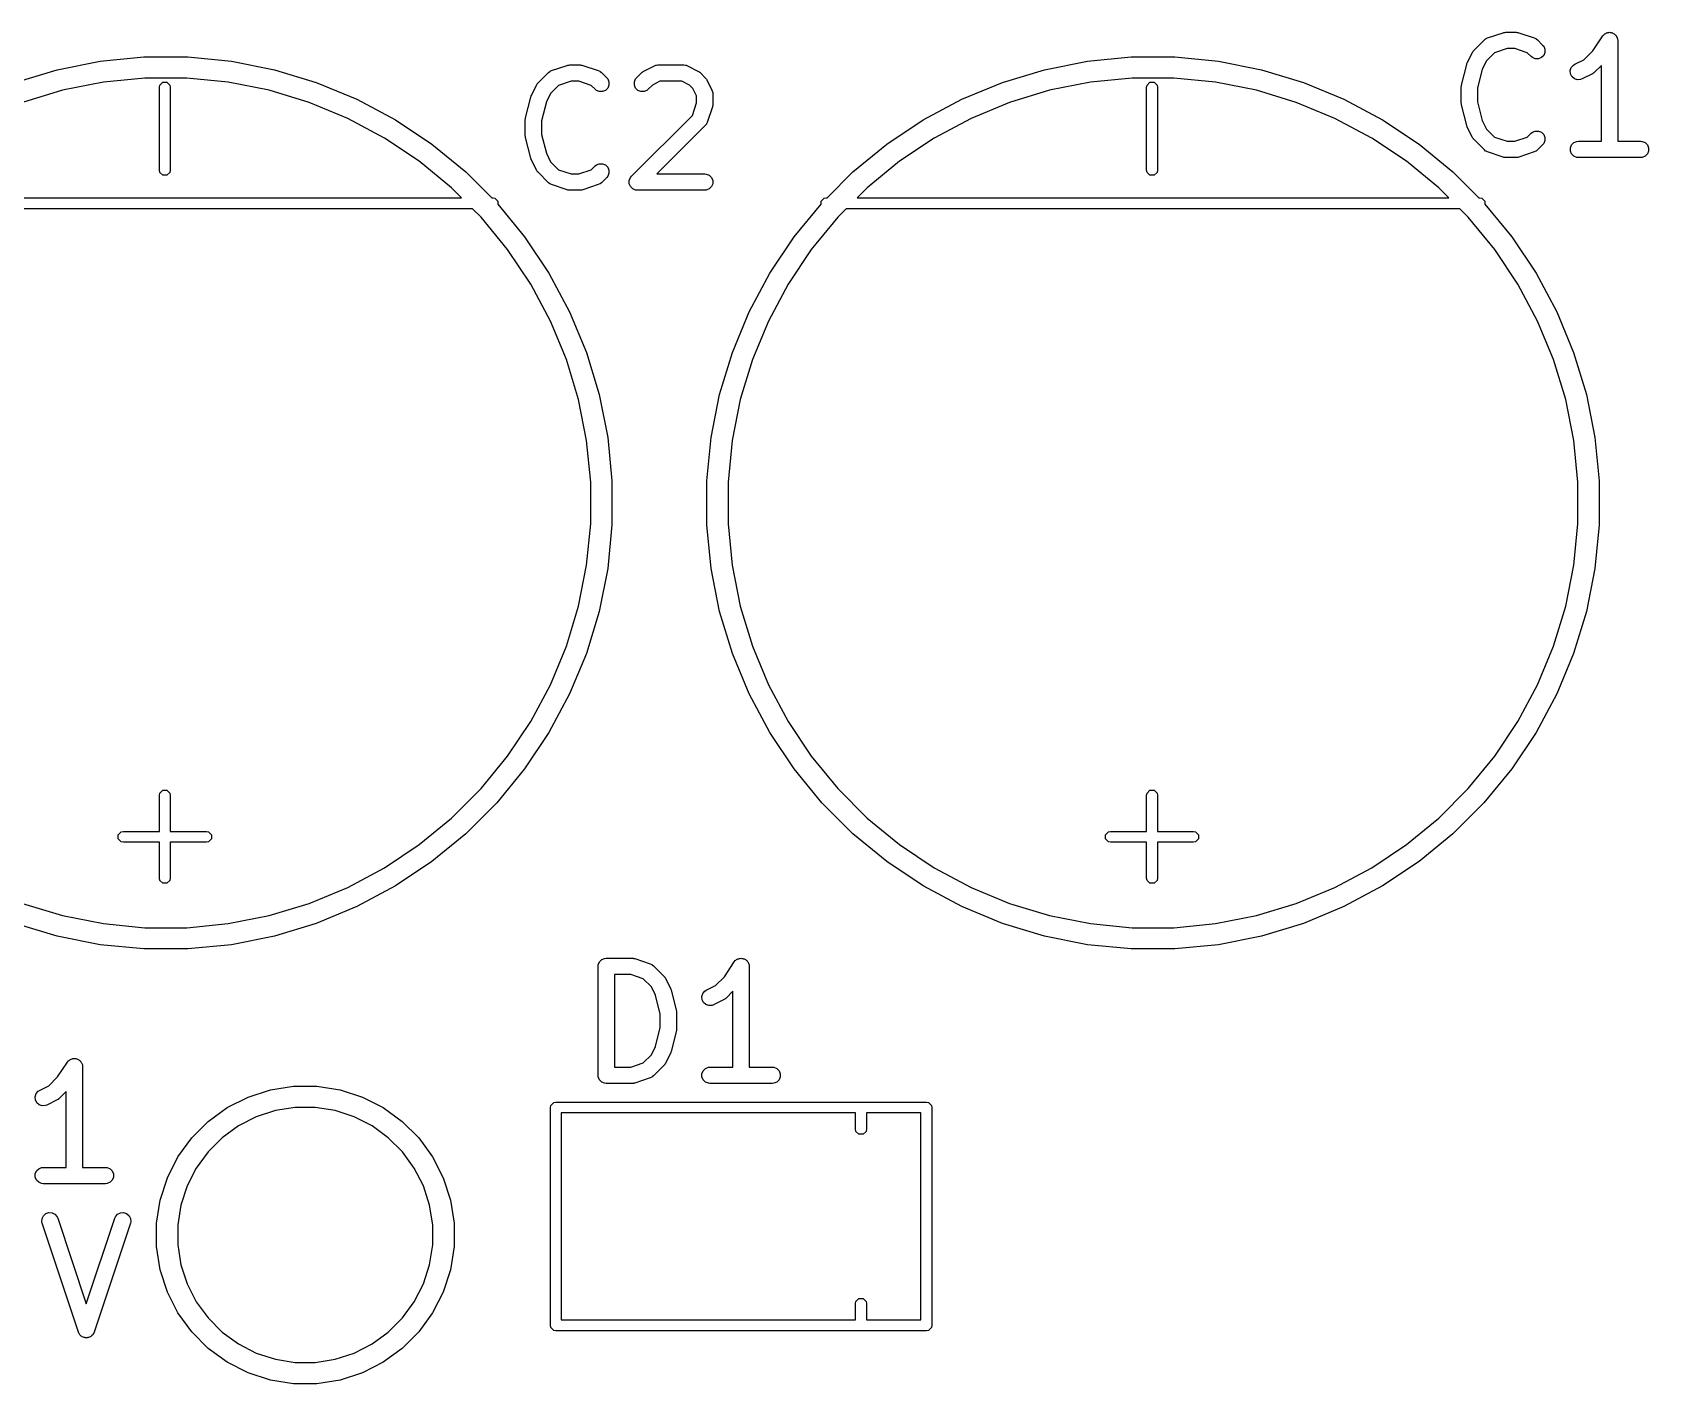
# Model space of a CAD drawing. Header units: inches. Extents: x 1.31 to 5.24, y -7.02 to -1.13.
# Drawn here: x 2.141 to 2.725, y -3.105 to -2.617 of the extents above; entities that cross this region are included whole.
import ezdxf

# ---------------------------------------------------------------- set-up
doc = ezdxf.new("R2010")
doc.units = ezdxf.units.IN
doc.header["$MEASUREMENT"] = 0
doc.layers.add('F.Silkscreen', color=41, linetype='CONTINUOUS', true_color=0xf2eda1)

msp = doc.modelspace()

# ---------------------------------------------------------------- linework, layer by layer
at = {"layer": 'F.Silkscreen', "linetype": 'CONTINUOUS'}
for p, q in [((2.66167, -2.62302), (2.66542, -2.61927)), ((2.66542, -2.61927), (2.66587, -2.6189)), ((2.66587, -2.6189), (2.66597, -2.61886)), ((2.66597, -2.61886), (2.66605, -2.61879)), ((2.66605, -2.61879), (2.66658, -2.61855)), ((2.66658, -2.61855), (2.6722, -2.61668)), ((2.6722, -2.61668), (2.67249, -2.61661)), ((2.67249, -2.61661), (2.67256, -2.61659)), ((2.67256, -2.61659), (2.67266, -2.61657)), ((2.67266, -2.61657), (2.67277, -2.61655)), ((2.67277, -2.61655), (2.67284, -2.61656)), ((2.67284, -2.61656), (2.67313, -2.61653)), ((2.67313, -2.61653), (2.67688, -2.61653)), ((2.67688, -2.61653), (2.67718, -2.61656)), ((2.67718, -2.61656), (2.67725, -2.61655)), ((2.67725, -2.61655), (2.67736, -2.61657)), ((2.67736, -2.61657), (2.67746, -2.61659)), ((2.67746, -2.61659), (2.67753, -2.61661)), ((2.67753, -2.61661), (2.67782, -2.61668)), ((2.67782, -2.61668), (2.68344, -2.61855)), ((2.68344, -2.61855), (2.68397, -2.61879)), ((2.68397, -2.61879), (2.68405, -2.61886)), ((2.68405, -2.61886), (2.68415, -2.6189)), ((2.68415, -2.6189), (2.6846, -2.61927)), ((2.6846, -2.61927), (2.68647, -2.62114)), ((2.68647, -2.62114), (2.68684, -2.62159)), ((2.68684, -2.62159), (2.68728, -2.62265)), ((2.70459, -2.62322), (2.70817, -2.61784)), ((2.70817, -2.61784), (2.70817, -2.61784)), ((2.70817, -2.61784), (2.70817, -2.61784)), ((2.70817, -2.61784), (2.70818, -2.61784)), ((2.70818, -2.61784), (2.70854, -2.6174)), ((2.70854, -2.6174), (2.70878, -2.61723)), ((2.70878, -2.61723), (2.70899, -2.61703)), ((2.70899, -2.61703), (2.70926, -2.61692)), ((2.70926, -2.61692), (2.7095, -2.61675)), ((2.7095, -2.61675), (2.70978, -2.6167)), ((2.70978, -2.6167), (2.71005, -2.61659)), ((2.71005, -2.61659), (2.71034, -2.61659)), ((2.71034, -2.61659), (2.71063, -2.61653)), ((2.71063, -2.61653), (2.71091, -2.61659)), ((2.71091, -2.61659), (2.71121, -2.61659)), ((2.71121, -2.61659), (2.71147, -2.6167)), ((2.71147, -2.6167), (2.71176, -2.61675)), ((2.71176, -2.61675), (2.712, -2.61691)), ((2.712, -2.61691), (2.71227, -2.61703)), ((2.71227, -2.61703), (2.71247, -2.61723)), ((2.71247, -2.61723), (2.71272, -2.61739)), ((2.71272, -2.61739), (2.71288, -2.61763)), ((2.71288, -2.61763), (2.71309, -2.61784)), ((2.71309, -2.61784), (2.7132, -2.61811)), ((2.7132, -2.61811), (2.71336, -2.61835)), ((2.71336, -2.61835), (2.71341, -2.61863)), ((2.71341, -2.61863), (2.71353, -2.6189)), ((2.71353, -2.6189), (2.71358, -2.61947)), ((2.71358, -2.61947), (2.71358, -2.61948)), ((2.71358, -2.61948), (2.71358, -2.61948)), ((2.71358, -2.61948), (2.71358, -2.61948)), ((2.71358, -2.61948), (2.71358, -2.6559)), ((2.14976, -2.63003), (2.16529, -2.62694)), ((2.16529, -2.62694), (2.18106, -2.62539)), ((2.18106, -2.62539), (2.1969, -2.62539)), ((2.1969, -2.62539), (2.21266, -2.62694)), ((2.21266, -2.62694), (2.2282, -2.63003)), ((2.50645, -2.63003), (2.52198, -2.62694)), ((2.52198, -2.62694), (2.53775, -2.62539)), ((2.53775, -2.62539), (2.55359, -2.62539)), ((2.55359, -2.62539), (2.56935, -2.62694)), ((2.56935, -2.62694), (2.58489, -2.63003)), ((2.65902, -2.62814), (2.65904, -2.6281)), ((2.65904, -2.62807), (2.65913, -2.62783)), ((2.65904, -2.6281), (2.65904, -2.62807)), ((2.65913, -2.62783), (2.65922, -2.62759)), ((2.65922, -2.62759), (2.65923, -2.62758)), ((2.65923, -2.62758), (2.65924, -2.62753)), ((2.65924, -2.62753), (2.66112, -2.62378)), ((2.66112, -2.62378), (2.66128, -2.62354)), ((2.66128, -2.62354), (2.66131, -2.62346)), ((2.66131, -2.62346), (2.66137, -2.62338)), ((2.66137, -2.62338), (2.66143, -2.62329)), ((2.66143, -2.62329), (2.66149, -2.62324)), ((2.66149, -2.62324), (2.66167, -2.62302)), ((2.66619, -2.62685), (2.66467, -2.62989)), ((2.66911, -2.62394), (2.66619, -2.62685)), ((2.67361, -2.62243), (2.66911, -2.62394)), ((2.6764, -2.62243), (2.67361, -2.62243)), ((2.68091, -2.62394), (2.6764, -2.62243)), ((2.6823, -2.62532), (2.68091, -2.62394)), ((2.68274, -2.62569), (2.6823, -2.62532)), ((2.68381, -2.62613), (2.68274, -2.62569)), ((2.68496, -2.62613), (2.68381, -2.62613)), ((2.68602, -2.62569), (2.68496, -2.62613)), ((2.68684, -2.62487), (2.68602, -2.62569)), ((2.68728, -2.62381), (2.68684, -2.62487)), ((2.68728, -2.62265), (2.68728, -2.62381)), ((2.69757, -2.6284), (2.69806, -2.62809)), ((2.69806, -2.62809), (2.70138, -2.62643)), ((2.70138, -2.62643), (2.70459, -2.62322)), ((2.1346, -2.63463), (2.14976, -2.63003)), ((2.18143, -2.63307), (2.16642, -2.63455)), ((2.19652, -2.63307), (2.18143, -2.63307)), ((2.21153, -2.63455), (2.19652, -2.63307)), ((2.2282, -2.63003), (2.24336, -2.63463)), ((2.32348, -2.63483), (2.32723, -2.63108)), ((2.32723, -2.63108), (2.32768, -2.63071)), ((2.32768, -2.63071), (2.32778, -2.63067)), ((2.32778, -2.63067), (2.32786, -2.6306)), ((2.32786, -2.6306), (2.32839, -2.63037)), ((2.32839, -2.63037), (2.33401, -2.62849)), ((2.33401, -2.62849), (2.3343, -2.62843)), ((2.3343, -2.62843), (2.33437, -2.6284)), ((2.33437, -2.6284), (2.33447, -2.62839)), ((2.33447, -2.62839), (2.33458, -2.62836)), ((2.33458, -2.62836), (2.33465, -2.62837)), ((2.33465, -2.62837), (2.33495, -2.62834)), ((2.33495, -2.62834), (2.3387, -2.62834)), ((2.3387, -2.62834), (2.33899, -2.62837)), ((2.33899, -2.62837), (2.33906, -2.62836)), ((2.33906, -2.62836), (2.33917, -2.62839)), ((2.33917, -2.62839), (2.33927, -2.6284)), ((2.33927, -2.6284), (2.33934, -2.62843)), ((2.33934, -2.62843), (2.33963, -2.62849)), ((2.33963, -2.62849), (2.34525, -2.63037)), ((2.34525, -2.63037), (2.34578, -2.6306)), ((2.34578, -2.6306), (2.34586, -2.63067)), ((2.34586, -2.63067), (2.34596, -2.63071)), ((2.34596, -2.63071), (2.34641, -2.63108)), ((2.34641, -2.63108), (2.34828, -2.63295)), ((2.34828, -2.63295), (2.34865, -2.6334)), ((2.34865, -2.6334), (2.34909, -2.63447)), ((2.3583, -2.63447), (2.35874, -2.6334)), ((2.35874, -2.6334), (2.3591, -2.63295)), ((2.3591, -2.63295), (2.36098, -2.63108)), ((2.36098, -2.63108), (2.36121, -2.63089)), ((2.36121, -2.63089), (2.36126, -2.63083)), ((2.36126, -2.63083), (2.36135, -2.63078)), ((2.36135, -2.63078), (2.36143, -2.63071)), ((2.36143, -2.63071), (2.3615, -2.63068)), ((2.3615, -2.63068), (2.36175, -2.63053)), ((2.36175, -2.63053), (2.3655, -2.62865)), ((2.3655, -2.62865), (2.36604, -2.62844)), ((2.36604, -2.62844), (2.36614, -2.62844)), ((2.36614, -2.62844), (2.36624, -2.6284)), ((2.36624, -2.6284), (2.36682, -2.62834)), ((2.36682, -2.62834), (2.37619, -2.62834)), ((2.37619, -2.62834), (2.37677, -2.6284)), ((2.37677, -2.6284), (2.37686, -2.62844)), ((2.37686, -2.62844), (2.37697, -2.62844)), ((2.37697, -2.62844), (2.37751, -2.62865)), ((2.37751, -2.62865), (2.38126, -2.63053)), ((2.38126, -2.63053), (2.38151, -2.63068)), ((2.38151, -2.63068), (2.38158, -2.63071)), ((2.38158, -2.63071), (2.38166, -2.63078)), ((2.38166, -2.63078), (2.38175, -2.63083)), ((2.38175, -2.63083), (2.3818, -2.63089)), ((2.3818, -2.63089), (2.38203, -2.63108)), ((2.38203, -2.63108), (2.3839, -2.63295)), ((2.3839, -2.63295), (2.38409, -2.63318)), ((2.38409, -2.63318), (2.38415, -2.63323)), ((2.38415, -2.63323), (2.3842, -2.63332)), ((2.3842, -2.63332), (2.38427, -2.6334)), ((2.38427, -2.6334), (2.3843, -2.63347)), ((2.3843, -2.63347), (2.38446, -2.63372)), ((2.38446, -2.63372), (2.38633, -2.63747)), ((2.49129, -2.63463), (2.50645, -2.63003)), ((2.53813, -2.63307), (2.52311, -2.63455)), ((2.55321, -2.63307), (2.53813, -2.63307)), ((2.56823, -2.63455), (2.55321, -2.63307)), ((2.58489, -2.63003), (2.60005, -2.63463)), ((2.65715, -2.63564), (2.65902, -2.62814)), ((2.66467, -2.62989), (2.66296, -2.63672)), ((2.69645, -2.63036), (2.69682, -2.62927)), ((2.69653, -2.63151), (2.69645, -2.63036)), ((2.69705, -2.63254), (2.69653, -2.63151)), ((2.69682, -2.62927), (2.69757, -2.6284)), ((2.69792, -2.63329), (2.69705, -2.63254)), ((2.69901, -2.63366), (2.69792, -2.63329)), ((2.70016, -2.63358), (2.69901, -2.63366)), ((2.7007, -2.63337), (2.70016, -2.63358)), ((2.70445, -2.6315), (2.7007, -2.63337)), ((2.7047, -2.63134), (2.70445, -2.6315)), ((2.70477, -2.63131), (2.7047, -2.63134)), ((2.70485, -2.63124), (2.70477, -2.63131)), ((2.70494, -2.63119), (2.70485, -2.63124)), ((2.70499, -2.63113), (2.70494, -2.63119)), ((2.70522, -2.63094), (2.70499, -2.63113)), ((2.70768, -2.62848), (2.70522, -2.63094)), ((2.70768, -2.6559), (2.70768, -2.62848)), ((2.15162, -2.63749), (2.13719, -2.64187)), ((2.16642, -2.63455), (2.15162, -2.63749)), ((2.18667, -2.63639), (2.18682, -2.63563)), ((2.18667, -2.66638), (2.18667, -2.63639)), ((2.18682, -2.63563), (2.18789, -2.63457)), ((2.18789, -2.63457), (2.18939, -2.63457)), ((2.18939, -2.63457), (2.19046, -2.63563)), ((2.19046, -2.63563), (2.19061, -2.63639)), ((2.19061, -2.63639), (2.19061, -2.66638)), ((2.22633, -2.63749), (2.21153, -2.63455)), ((2.24077, -2.64187), (2.22633, -2.63749)), ((2.24336, -2.63463), (2.25799, -2.64069)), ((2.32085, -2.63989), (2.32094, -2.63965)), ((2.32094, -2.63965), (2.32103, -2.6394)), ((2.32103, -2.6394), (2.32104, -2.63939)), ((2.32104, -2.63939), (2.32106, -2.63935)), ((2.32106, -2.63935), (2.32293, -2.6356)), ((2.32293, -2.6356), (2.32309, -2.63535)), ((2.32309, -2.63535), (2.32312, -2.63528)), ((2.32312, -2.63528), (2.32318, -2.63519)), ((2.32318, -2.63519), (2.32324, -2.63511)), ((2.32324, -2.63511), (2.3233, -2.63505)), ((2.3233, -2.63505), (2.32348, -2.63483)), ((2.328, -2.63867), (2.32648, -2.6417)), ((2.33092, -2.63575), (2.328, -2.63867)), ((2.33542, -2.63424), (2.33092, -2.63575)), ((2.33822, -2.63424), (2.33542, -2.63424)), ((2.34272, -2.63575), (2.33822, -2.63424)), ((2.34411, -2.63713), (2.34272, -2.63575)), ((2.34455, -2.6375), (2.34411, -2.63713)), ((2.34562, -2.63794), (2.34455, -2.6375)), ((2.34677, -2.63794), (2.34562, -2.63794)), ((2.34783, -2.6375), (2.34677, -2.63794)), ((2.34865, -2.63668), (2.34783, -2.6375)), ((2.34909, -2.63562), (2.34865, -2.63668)), ((2.34909, -2.63447), (2.34909, -2.63562)), ((2.3583, -2.63562), (2.3583, -2.63447)), ((2.35874, -2.63668), (2.3583, -2.63562)), ((2.35955, -2.6375), (2.35874, -2.63668)), ((2.36062, -2.63794), (2.35955, -2.6375)), ((2.36177, -2.63794), (2.36062, -2.63794)), ((2.36283, -2.6375), (2.36177, -2.63794)), ((2.36328, -2.63713), (2.36283, -2.6375)), ((2.36482, -2.63559), (2.36328, -2.63713)), ((2.36751, -2.63424), (2.36482, -2.63559)), ((2.37549, -2.63424), (2.36751, -2.63424)), ((2.37819, -2.63559), (2.37549, -2.63424)), ((2.37939, -2.63679), (2.37819, -2.63559)), ((2.38074, -2.63949), (2.37939, -2.63679)), ((2.38074, -2.64206), (2.38074, -2.63949)), ((2.38633, -2.63747), (2.38654, -2.63801)), ((2.38654, -2.63801), (2.38654, -2.63812)), ((2.38654, -2.63812), (2.38659, -2.63822)), ((2.38659, -2.63822), (2.38664, -2.63879)), ((2.38664, -2.63879), (2.38664, -2.64254)), ((2.47665, -2.64069), (2.49129, -2.63463)), ((2.50832, -2.63749), (2.49388, -2.64187)), ((2.52311, -2.63455), (2.50832, -2.63749)), ((2.54336, -2.63639), (2.54351, -2.63563)), ((2.54336, -2.66638), (2.54336, -2.63639)), ((2.54351, -2.63563), (2.54458, -2.63457)), ((2.54458, -2.63457), (2.54609, -2.63457)), ((2.54609, -2.63457), (2.54715, -2.63563)), ((2.54715, -2.63563), (2.5473, -2.63639)), ((2.5473, -2.63639), (2.5473, -2.66638)), ((2.58302, -2.63749), (2.56823, -2.63455)), ((2.59746, -2.64187), (2.58302, -2.63749)), ((2.60005, -2.63463), (2.61468, -2.64069)), ((2.65706, -2.63621), (2.65709, -2.63599)), ((2.65707, -2.63625), (2.65706, -2.63621)), ((2.65706, -2.63635), (2.65707, -2.63625)), ((2.65706, -2.64198), (2.65706, -2.63635)), ((2.65709, -2.63599), (2.65712, -2.63578)), ((2.65712, -2.63578), (2.65713, -2.63574)), ((2.65713, -2.63574), (2.65715, -2.63564)), ((2.66296, -2.63672), (2.66296, -2.64161)), ((2.2547, -2.64765), (2.24077, -2.64187)), ((2.25799, -2.64069), (2.27196, -2.64816)), ((2.31896, -2.64745), (2.32083, -2.63995)), ((2.32083, -2.63995), (2.32085, -2.63991)), ((2.32085, -2.63991), (2.32085, -2.63989)), ((2.32648, -2.6417), (2.32478, -2.64853)), ((2.37923, -2.64657), (2.38074, -2.64206)), ((2.38649, -2.64347), (2.38462, -2.6491)), ((2.38656, -2.64319), (2.38649, -2.64347)), ((2.38659, -2.64312), (2.38656, -2.64319)), ((2.3866, -2.64301), (2.38659, -2.64312)), ((2.38662, -2.64291), (2.3866, -2.64301)), ((2.38664, -2.64254), (2.38661, -2.64283)), ((2.38661, -2.64283), (2.38662, -2.64291)), ((2.46268, -2.64816), (2.47665, -2.64069)), ((2.49388, -2.64187), (2.47994, -2.64765)), ((2.6114, -2.64765), (2.59746, -2.64187)), ((2.61468, -2.64069), (2.62865, -2.64816)), ((2.65707, -2.64208), (2.65706, -2.64198)), ((2.65706, -2.64212), (2.65707, -2.64208)), ((2.65709, -2.64234), (2.65706, -2.64212)), ((2.65712, -2.64255), (2.65709, -2.64234)), ((2.65713, -2.64259), (2.65712, -2.64255)), ((2.65715, -2.64269), (2.65713, -2.64259)), ((2.65902, -2.65019), (2.65715, -2.64269)), ((2.66296, -2.64161), (2.66467, -2.64845)), ((2.26801, -2.65476), (2.2547, -2.64765)), ((2.27196, -2.64816), (2.28513, -2.65696)), ((2.31887, -2.64802), (2.3189, -2.64781)), ((2.31888, -2.64806), (2.31887, -2.64802)), ((2.31887, -2.64816), (2.31888, -2.64806)), ((2.31887, -2.65379), (2.31887, -2.64816)), ((2.3189, -2.64781), (2.31893, -2.64759)), ((2.31893, -2.64759), (2.31894, -2.64755)), ((2.31894, -2.64755), (2.31896, -2.64745)), ((2.32478, -2.64853), (2.32478, -2.65343)), ((2.35723, -2.66857), (2.37923, -2.64657)), ((2.3839, -2.65025), (2.36645, -2.66771)), ((2.38427, -2.64981), (2.3839, -2.65025)), ((2.38431, -2.64971), (2.38427, -2.64981)), ((2.38438, -2.64963), (2.38431, -2.64971)), ((2.38462, -2.6491), (2.38438, -2.64963)), ((2.44951, -2.65696), (2.46268, -2.64816)), ((2.47994, -2.64765), (2.46664, -2.65476)), ((2.6247, -2.65476), (2.6114, -2.64765)), ((2.62865, -2.64816), (2.64183, -2.65696)), ((2.65904, -2.65024), (2.65902, -2.65019)), ((2.65904, -2.65026), (2.65904, -2.65024)), ((2.65913, -2.6505), (2.65904, -2.65026)), ((2.65922, -2.65074), (2.65913, -2.6505)), ((2.65923, -2.65076), (2.65922, -2.65074)), ((2.65924, -2.6508), (2.65923, -2.65076)), ((2.66112, -2.65455), (2.65924, -2.6508)), ((2.66467, -2.64845), (2.66619, -2.65148)), ((2.28055, -2.66314), (2.26801, -2.65476)), ((2.28513, -2.65696), (2.29738, -2.66701)), ((2.31888, -2.65389), (2.31887, -2.65379)), ((2.31887, -2.65393), (2.31888, -2.65389)), ((2.3189, -2.65415), (2.31887, -2.65393)), ((2.31893, -2.65437), (2.3189, -2.65415)), ((2.31894, -2.65441), (2.31893, -2.65437)), ((2.31896, -2.65451), (2.31894, -2.65441)), ((2.32083, -2.662), (2.31896, -2.65451)), ((2.32478, -2.65343), (2.32648, -2.66026)), ((2.43727, -2.66701), (2.44951, -2.65696)), ((2.46664, -2.65476), (2.45409, -2.66314)), ((2.63725, -2.66314), (2.6247, -2.65476)), ((2.64183, -2.65696), (2.65407, -2.66701)), ((2.66128, -2.6548), (2.66112, -2.65455)), ((2.66131, -2.65487), (2.66128, -2.6548)), ((2.66137, -2.65495), (2.66131, -2.65487)), ((2.66143, -2.65504), (2.66137, -2.65495)), ((2.66149, -2.65509), (2.66143, -2.65504)), ((2.66167, -2.65531), (2.66149, -2.65509)), ((2.66542, -2.65906), (2.66167, -2.65531)), ((2.66619, -2.65148), (2.66911, -2.6544)), ((2.66911, -2.6544), (2.67361, -2.6559)), ((2.67361, -2.6559), (2.6764, -2.6559)), ((2.6764, -2.6559), (2.68091, -2.6544)), ((2.68091, -2.6544), (2.6823, -2.65301)), ((2.6823, -2.65301), (2.68274, -2.65265)), ((2.68274, -2.65265), (2.68381, -2.65221)), ((2.68381, -2.65221), (2.68496, -2.65221)), ((2.68647, -2.65719), (2.6846, -2.65906)), ((2.68496, -2.65221), (2.68602, -2.65265)), ((2.68602, -2.65265), (2.68684, -2.65346)), ((2.68684, -2.65674), (2.68647, -2.65719)), ((2.68684, -2.65346), (2.68728, -2.65453)), ((2.68728, -2.65568), (2.68684, -2.65674)), ((2.68728, -2.65453), (2.68728, -2.65568)), ((2.69649, -2.65828), (2.69693, -2.65721)), ((2.69693, -2.65721), (2.69774, -2.6564)), ((2.69774, -2.6564), (2.69881, -2.65596)), ((2.69881, -2.65596), (2.69938, -2.6559)), ((2.69938, -2.6559), (2.70768, -2.6559)), ((2.71358, -2.6559), (2.72188, -2.6559)), ((2.72188, -2.6559), (2.72245, -2.65596)), ((2.72245, -2.65596), (2.72352, -2.6564)), ((2.72352, -2.6564), (2.72433, -2.65721)), ((2.72433, -2.65721), (2.72477, -2.65828)), ((2.29221, -2.67271), (2.28055, -2.66314)), ((2.32085, -2.66205), (2.32083, -2.662)), ((2.32085, -2.66207), (2.32085, -2.66205)), ((2.32094, -2.66231), (2.32085, -2.66207)), ((2.32103, -2.66255), (2.32094, -2.66231)), ((2.32104, -2.66257), (2.32103, -2.66255)), ((2.32106, -2.66261), (2.32104, -2.66257)), ((2.32293, -2.66636), (2.32106, -2.66261)), ((2.32648, -2.66026), (2.328, -2.66329)), ((2.45409, -2.66314), (2.44243, -2.67271)), ((2.64891, -2.67271), (2.63725, -2.66314)), ((2.66587, -2.65943), (2.66542, -2.65906)), ((2.66597, -2.65947), (2.66587, -2.65943)), ((2.66605, -2.65954), (2.66597, -2.65947)), ((2.66658, -2.65978), (2.66605, -2.65954)), ((2.6722, -2.66165), (2.66658, -2.65978)), ((2.67249, -2.66172), (2.6722, -2.66165)), ((2.67256, -2.66175), (2.67249, -2.66172)), ((2.67266, -2.66176), (2.67256, -2.66175)), ((2.67277, -2.66178), (2.67266, -2.66176)), ((2.67284, -2.66178), (2.67277, -2.66178)), ((2.67313, -2.6618), (2.67284, -2.66178)), ((2.67688, -2.6618), (2.67313, -2.6618)), ((2.67718, -2.66178), (2.67688, -2.6618)), ((2.67725, -2.66178), (2.67718, -2.66178)), ((2.67736, -2.66176), (2.67725, -2.66178)), ((2.67746, -2.66175), (2.67736, -2.66176)), ((2.67753, -2.66172), (2.67746, -2.66175)), ((2.67782, -2.66165), (2.67753, -2.66172)), ((2.68344, -2.65978), (2.67782, -2.66165)), ((2.68397, -2.65954), (2.68344, -2.65978)), ((2.68405, -2.65947), (2.68397, -2.65954)), ((2.68415, -2.65943), (2.68405, -2.65947)), ((2.6846, -2.65906), (2.68415, -2.65943)), ((2.69649, -2.65943), (2.69649, -2.65828)), ((2.69693, -2.66049), (2.69649, -2.65943)), ((2.69774, -2.66131), (2.69693, -2.66049)), ((2.69881, -2.66175), (2.69774, -2.66131)), ((2.69938, -2.6618), (2.69881, -2.66175)), ((2.72188, -2.6618), (2.69938, -2.6618)), ((2.72245, -2.66175), (2.72188, -2.6618)), ((2.72352, -2.66131), (2.72245, -2.66175)), ((2.72433, -2.66049), (2.72352, -2.66131)), ((2.72477, -2.65943), (2.72433, -2.66049)), ((2.72477, -2.65828), (2.72477, -2.65943)), ((2.18682, -2.66714), (2.18667, -2.66638)), ((2.18789, -2.6682), (2.18682, -2.66714)), ((2.18939, -2.6682), (2.18789, -2.6682)), ((2.19046, -2.66714), (2.18939, -2.6682)), ((2.19061, -2.66638), (2.19046, -2.66714)), ((2.29738, -2.66701), (2.30674, -2.67638)), ((2.32309, -2.66661), (2.32293, -2.66636)), ((2.32312, -2.66668), (2.32309, -2.66661)), ((2.32318, -2.66676), (2.32312, -2.66668)), ((2.32324, -2.66685), (2.32318, -2.66676)), ((2.3233, -2.6669), (2.32324, -2.66685)), ((2.32348, -2.66713), (2.3233, -2.6669)), ((2.32723, -2.67088), (2.32348, -2.66713)), ((2.328, -2.66329), (2.33092, -2.66621)), ((2.33092, -2.66621), (2.33542, -2.66771)), ((2.33542, -2.66771), (2.33822, -2.66771)), ((2.33822, -2.66771), (2.34272, -2.66621)), ((2.34272, -2.66621), (2.34411, -2.66482)), ((2.34411, -2.66482), (2.34455, -2.66446)), ((2.34455, -2.66446), (2.34562, -2.66402)), ((2.34562, -2.66402), (2.34677, -2.66402)), ((2.34677, -2.66402), (2.34783, -2.66446)), ((2.34783, -2.66446), (2.34865, -2.66527)), ((2.34865, -2.66855), (2.34828, -2.669)), ((2.34865, -2.66527), (2.34909, -2.66634)), ((2.34909, -2.66749), (2.34865, -2.66855)), ((2.34909, -2.66634), (2.34909, -2.66749)), ((2.35686, -2.66902), (2.35723, -2.66857)), ((2.36645, -2.66771), (2.38369, -2.66771)), ((2.38369, -2.66771), (2.38427, -2.66777)), ((2.38427, -2.66777), (2.38533, -2.66821)), ((2.38533, -2.66821), (2.38614, -2.66902)), ((2.4279, -2.67638), (2.43727, -2.66701)), ((2.54351, -2.66714), (2.54336, -2.66638)), ((2.54458, -2.6682), (2.54351, -2.66714)), ((2.54609, -2.6682), (2.54458, -2.6682)), ((2.54715, -2.66714), (2.54609, -2.6682)), ((2.5473, -2.66638), (2.54715, -2.66714)), ((2.65407, -2.66701), (2.66344, -2.67638)), ((2.29588, -2.67638), (2.29221, -2.67271)), ((2.32768, -2.67124), (2.32723, -2.67088)), ((2.32778, -2.67128), (2.32768, -2.67124)), ((2.32786, -2.67135), (2.32778, -2.67128)), ((2.32839, -2.67159), (2.32786, -2.67135)), ((2.33401, -2.67346), (2.32839, -2.67159)), ((2.3343, -2.67353), (2.33401, -2.67346)), ((2.33437, -2.67356), (2.3343, -2.67353)), ((2.33447, -2.67357), (2.33437, -2.67356)), ((2.33458, -2.67359), (2.33447, -2.67357)), ((2.33465, -2.67359), (2.33458, -2.67359)), ((2.33495, -2.67361), (2.33465, -2.67359)), ((2.3387, -2.67361), (2.33495, -2.67361)), ((2.33899, -2.67359), (2.3387, -2.67361)), ((2.33906, -2.67359), (2.33899, -2.67359)), ((2.33917, -2.67357), (2.33906, -2.67359)), ((2.33927, -2.67356), (2.33917, -2.67357)), ((2.33934, -2.67353), (2.33927, -2.67356)), ((2.33963, -2.67346), (2.33934, -2.67353)), ((2.34525, -2.67159), (2.33963, -2.67346)), ((2.34578, -2.67135), (2.34525, -2.67159)), ((2.34586, -2.67128), (2.34578, -2.67135)), ((2.34596, -2.67124), (2.34586, -2.67128)), ((2.34641, -2.67088), (2.34596, -2.67124)), ((2.34828, -2.669), (2.34641, -2.67088)), ((2.35642, -2.67009), (2.35686, -2.66902)), ((2.35642, -2.67124), (2.35642, -2.67009)), ((2.35686, -2.6723), (2.35642, -2.67124)), ((2.35768, -2.67312), (2.35686, -2.6723)), ((2.35874, -2.67356), (2.35768, -2.67312)), ((2.35932, -2.67361), (2.35874, -2.67356)), ((2.38369, -2.67361), (2.35932, -2.67361)), ((2.38427, -2.67356), (2.38369, -2.67361)), ((2.38533, -2.67312), (2.38427, -2.67356)), ((2.38614, -2.6723), (2.38533, -2.67312)), ((2.38614, -2.66902), (2.38659, -2.67009)), ((2.38659, -2.67124), (2.38614, -2.6723)), ((2.38659, -2.67009), (2.38659, -2.67124)), ((2.44243, -2.67271), (2.43876, -2.67638)), ((2.65258, -2.67638), (2.64891, -2.67271)), ((2.29982, -2.68031), (2.07813, -2.68031)), ((2.08207, -2.67638), (2.29588, -2.67638)), ((2.30288, -2.68338), (2.29982, -2.68031)), ((2.30674, -2.67638), (2.30709, -2.67638)), ((2.30709, -2.67638), (2.30784, -2.67653)), ((2.30784, -2.67653), (2.30891, -2.67759)), ((2.30891, -2.67759), (2.30891, -2.67861)), ((2.30891, -2.67861), (2.31863, -2.69046)), ((2.41602, -2.69046), (2.42574, -2.67861)), ((2.42574, -2.67759), (2.42681, -2.67653)), ((2.42574, -2.67861), (2.42574, -2.67759)), ((2.42681, -2.67653), (2.42756, -2.67638)), ((2.42756, -2.67638), (2.4279, -2.67638)), ((2.43483, -2.68031), (2.43176, -2.68338)), ((2.65651, -2.68031), (2.43483, -2.68031)), ((2.43876, -2.67638), (2.65258, -2.67638)), ((2.65957, -2.68338), (2.65651, -2.68031)), ((2.66344, -2.67638), (2.66378, -2.67638)), ((2.66378, -2.67638), (2.66453, -2.67653)), ((2.66453, -2.67653), (2.6656, -2.67759)), ((2.6656, -2.67759), (2.6656, -2.67861)), ((2.6656, -2.67861), (2.67532, -2.69046)), ((2.31245, -2.69504), (2.30288, -2.68338)), ((2.43176, -2.68338), (2.42219, -2.69504)), ((2.66915, -2.69504), (2.65957, -2.68338)), ((2.31863, -2.69046), (2.32743, -2.70363)), ((2.40722, -2.70363), (2.41602, -2.69046)), ((2.67532, -2.69046), (2.68412, -2.70363)), ((2.32083, -2.70758), (2.31245, -2.69504)), ((2.42219, -2.69504), (2.41381, -2.70758)), ((2.67753, -2.70758), (2.66915, -2.69504)), ((2.32743, -2.70363), (2.3349, -2.7176)), ((2.39975, -2.7176), (2.40722, -2.70363)), ((2.68412, -2.70363), (2.69159, -2.7176)), ((2.32795, -2.72089), (2.32083, -2.70758)), ((2.41381, -2.70758), (2.4067, -2.72089)), ((2.68464, -2.72089), (2.67753, -2.70758)), ((2.33372, -2.73482), (2.32795, -2.72089)), ((2.3349, -2.7176), (2.34096, -2.73223)), ((2.39369, -2.73223), (2.39975, -2.7176)), ((2.4067, -2.72089), (2.40093, -2.73482)), ((2.69041, -2.73482), (2.68464, -2.72089)), ((2.69159, -2.7176), (2.69765, -2.73223)), ((2.34096, -2.73223), (2.34556, -2.74739)), ((2.38909, -2.74739), (2.39369, -2.73223)), ((2.69765, -2.73223), (2.70225, -2.74739)), ((2.3381, -2.74926), (2.33372, -2.73482)), ((2.40093, -2.73482), (2.39655, -2.74926)), ((2.69479, -2.74926), (2.69041, -2.73482)), ((2.34104, -2.76406), (2.3381, -2.74926)), ((2.34556, -2.74739), (2.34865, -2.76293)), ((2.386, -2.76293), (2.38909, -2.74739)), ((2.39655, -2.74926), (2.3936, -2.76406)), ((2.69773, -2.76406), (2.69479, -2.74926)), ((2.70225, -2.74739), (2.70534, -2.76293)), ((2.34252, -2.77907), (2.34104, -2.76406)), ((2.34865, -2.76293), (2.3502, -2.77869)), ((2.38445, -2.77869), (2.386, -2.76293)), ((2.3936, -2.76406), (2.39213, -2.77907)), ((2.69921, -2.77907), (2.69773, -2.76406)), ((2.70534, -2.76293), (2.70689, -2.77869)), ((2.34252, -2.79416), (2.34252, -2.77907)), ((2.3502, -2.77869), (2.3502, -2.79453)), ((2.38445, -2.77907), (2.38445, -2.77869)), ((2.38445, -2.79453), (2.38445, -2.77907)), ((2.39213, -2.77907), (2.39213, -2.79416)), ((2.69921, -2.79416), (2.69921, -2.77907)), ((2.70689, -2.77869), (2.70689, -2.79453)), ((2.34104, -2.80917), (2.34252, -2.79416)), ((2.3502, -2.79453), (2.34865, -2.8103)), ((2.386, -2.8103), (2.38445, -2.79453)), ((2.39213, -2.79416), (2.3936, -2.80917)), ((2.69773, -2.80917), (2.69921, -2.79416)), ((2.70689, -2.79453), (2.70534, -2.8103)), ((2.3381, -2.82397), (2.34104, -2.80917)), ((2.34865, -2.8103), (2.34556, -2.82584)), ((2.38909, -2.82584), (2.386, -2.8103)), ((2.3936, -2.80917), (2.39655, -2.82397)), ((2.69479, -2.82397), (2.69773, -2.80917)), ((2.70534, -2.8103), (2.70225, -2.82584)), ((2.33372, -2.8384), (2.3381, -2.82397)), ((2.34556, -2.82584), (2.34096, -2.84099)), ((2.39369, -2.84099), (2.38909, -2.82584)), ((2.39655, -2.82397), (2.40093, -2.8384)), ((2.69041, -2.8384), (2.69479, -2.82397)), ((2.70225, -2.82584), (2.69765, -2.84099)), ((2.32795, -2.85234), (2.33372, -2.8384)), ((2.34096, -2.84099), (2.3349, -2.85563)), ((2.39975, -2.85563), (2.39369, -2.84099)), ((2.40093, -2.8384), (2.4067, -2.85234)), ((2.68464, -2.85234), (2.69041, -2.8384)), ((2.69765, -2.84099), (2.69159, -2.85563)), ((2.32083, -2.86565), (2.32795, -2.85234)), ((2.3349, -2.85563), (2.32743, -2.8696)), ((2.40722, -2.8696), (2.39975, -2.85563)), ((2.4067, -2.85234), (2.41381, -2.86565)), ((2.67753, -2.86565), (2.68464, -2.85234)), ((2.69159, -2.85563), (2.68412, -2.8696)), ((2.31245, -2.87819), (2.32083, -2.86565)), ((2.41381, -2.86565), (2.42219, -2.87819)), ((2.66915, -2.87819), (2.67753, -2.86565)), ((2.32743, -2.8696), (2.31863, -2.88277)), ((2.41602, -2.88277), (2.40722, -2.8696)), ((2.68412, -2.8696), (2.67532, -2.88277)), ((2.30288, -2.88985), (2.31245, -2.87819)), ((2.42219, -2.87819), (2.43176, -2.88985)), ((2.65957, -2.88985), (2.66915, -2.87819)), ((2.31863, -2.88277), (2.30858, -2.89502)), ((2.42607, -2.89502), (2.41602, -2.88277)), ((2.67532, -2.88277), (2.66527, -2.89502)), ((2.18682, -2.89154), (2.18789, -2.89047)), ((2.18789, -2.89047), (2.18939, -2.89047)), ((2.18939, -2.89047), (2.19046, -2.89154)), ((2.29221, -2.90052), (2.30288, -2.88985)), ((2.43176, -2.88985), (2.44243, -2.90052)), ((2.54351, -2.89154), (2.54458, -2.89047)), ((2.54458, -2.89047), (2.54609, -2.89047)), ((2.54609, -2.89047), (2.54715, -2.89154)), ((2.64891, -2.90052), (2.65957, -2.88985)), ((2.18667, -2.89229), (2.18682, -2.89154)), ((2.18667, -2.90532), (2.18667, -2.89229)), ((2.19046, -2.89154), (2.19061, -2.89229)), ((2.19061, -2.89229), (2.19061, -2.90532)), ((2.30858, -2.89502), (2.29738, -2.90622)), ((2.43727, -2.90622), (2.42607, -2.89502)), ((2.54336, -2.89229), (2.54351, -2.89154)), ((2.54336, -2.90532), (2.54336, -2.89229)), ((2.54715, -2.89154), (2.5473, -2.89229)), ((2.5473, -2.89229), (2.5473, -2.90532)), ((2.66527, -2.89502), (2.65407, -2.90622)), ((2.28055, -2.91009), (2.29221, -2.90052)), ((2.44243, -2.90052), (2.45409, -2.91009)), ((2.63725, -2.91009), (2.64891, -2.90052)), ((2.17182, -2.90654), (2.17289, -2.90547)), ((2.17182, -2.90804), (2.17182, -2.90654)), ((2.17289, -2.90911), (2.17182, -2.90804)), ((2.17289, -2.90547), (2.17364, -2.90532)), ((2.17364, -2.90532), (2.18667, -2.90532)), ((2.19061, -2.90532), (2.20364, -2.90532)), ((2.20364, -2.90532), (2.20439, -2.90547)), ((2.20439, -2.90547), (2.20546, -2.90654)), ((2.20546, -2.90804), (2.20439, -2.90911)), ((2.20546, -2.90654), (2.20546, -2.90804)), ((2.29738, -2.90622), (2.28513, -2.91627)), ((2.44951, -2.91627), (2.43727, -2.90622)), ((2.52852, -2.90654), (2.52958, -2.90547)), ((2.52852, -2.90804), (2.52852, -2.90654)), ((2.52958, -2.90911), (2.52852, -2.90804)), ((2.52958, -2.90547), (2.53034, -2.90532)), ((2.53034, -2.90532), (2.54336, -2.90532)), ((2.5473, -2.90532), (2.56033, -2.90532)), ((2.56033, -2.90532), (2.56108, -2.90547)), ((2.56108, -2.90547), (2.56215, -2.90654)), ((2.56215, -2.90804), (2.56108, -2.90911)), ((2.56215, -2.90654), (2.56215, -2.90804)), ((2.65407, -2.90622), (2.64183, -2.91627)), ((2.17364, -2.90926), (2.17289, -2.90911)), ((2.18667, -2.90926), (2.17364, -2.90926)), ((2.18667, -2.92229), (2.18667, -2.90926)), ((2.20364, -2.90926), (2.19061, -2.90926)), ((2.19061, -2.90926), (2.19061, -2.92229)), ((2.20439, -2.90911), (2.20364, -2.90926)), ((2.26801, -2.91847), (2.28055, -2.91009)), ((2.45409, -2.91009), (2.46664, -2.91847)), ((2.53034, -2.90926), (2.52958, -2.90911)), ((2.54336, -2.90926), (2.53034, -2.90926)), ((2.54336, -2.92229), (2.54336, -2.90926)), ((2.56033, -2.90926), (2.5473, -2.90926)), ((2.5473, -2.90926), (2.5473, -2.92229)), ((2.56108, -2.90911), (2.56033, -2.90926)), ((2.6247, -2.91847), (2.63725, -2.91009)), ((2.2547, -2.92558), (2.26801, -2.91847)), ((2.28513, -2.91627), (2.27196, -2.92507)), ((2.46268, -2.92507), (2.44951, -2.91627)), ((2.46664, -2.91847), (2.47994, -2.92558)), ((2.6114, -2.92558), (2.6247, -2.91847)), ((2.64183, -2.91627), (2.62865, -2.92507)), ((2.18682, -2.92304), (2.18667, -2.92229)), ((2.18789, -2.92411), (2.18682, -2.92304)), ((2.18939, -2.92411), (2.18789, -2.92411)), ((2.19046, -2.92304), (2.18939, -2.92411)), ((2.19061, -2.92229), (2.19046, -2.92304)), ((2.24077, -2.93136), (2.2547, -2.92558)), ((2.27196, -2.92507), (2.25799, -2.93253)), ((2.47665, -2.93253), (2.46268, -2.92507)), ((2.47994, -2.92558), (2.49388, -2.93136)), ((2.54351, -2.92304), (2.54336, -2.92229)), ((2.54458, -2.92411), (2.54351, -2.92304)), ((2.54609, -2.92411), (2.54458, -2.92411)), ((2.54715, -2.92304), (2.54609, -2.92411)), ((2.5473, -2.92229), (2.54715, -2.92304)), ((2.59746, -2.93136), (2.6114, -2.92558)), ((2.62865, -2.92507), (2.61468, -2.93253)), ((2.13719, -2.93136), (2.15162, -2.93574)), ((2.22633, -2.93574), (2.24077, -2.93136)), ((2.49388, -2.93136), (2.50832, -2.93574)), ((2.58302, -2.93574), (2.59746, -2.93136)), ((2.15162, -2.93574), (2.16642, -2.93868)), ((2.21153, -2.93868), (2.22633, -2.93574)), ((2.25799, -2.93253), (2.24336, -2.9386)), ((2.49129, -2.9386), (2.47665, -2.93253)), ((2.50832, -2.93574), (2.52311, -2.93868)), ((2.56823, -2.93868), (2.58302, -2.93574)), ((2.61468, -2.93253), (2.60005, -2.9386)), ((2.14976, -2.94319), (2.1346, -2.9386)), ((2.16529, -2.94628), (2.14976, -2.94319)), ((2.16642, -2.93868), (2.18143, -2.94016)), ((2.18143, -2.94016), (2.19652, -2.94016)), ((2.19652, -2.94016), (2.21153, -2.93868)), ((2.2282, -2.94319), (2.21266, -2.94628)), ((2.24336, -2.9386), (2.2282, -2.94319)), ((2.50645, -2.94319), (2.49129, -2.9386)), ((2.52198, -2.94628), (2.50645, -2.94319)), ((2.52311, -2.93868), (2.53813, -2.94016)), ((2.53813, -2.94016), (2.55321, -2.94016)), ((2.55321, -2.94016), (2.56823, -2.93868)), ((2.58489, -2.94319), (2.56935, -2.94628)), ((2.60005, -2.9386), (2.58489, -2.94319)), ((2.18106, -2.94784), (2.16529, -2.94628)), ((2.1969, -2.94784), (2.18106, -2.94784)), ((2.21266, -2.94628), (2.1969, -2.94784)), ((2.53775, -2.94784), (2.52198, -2.94628)), ((2.55359, -2.94784), (2.53775, -2.94784)), ((2.56935, -2.94628), (2.55359, -2.94784)), ((2.34515, -2.95413), (2.34521, -2.95355)), ((2.34515, -2.9935), (2.34515, -2.95413)), ((2.34521, -2.95355), (2.34565, -2.95249)), ((2.34565, -2.95249), (2.34647, -2.95167)), ((2.34647, -2.95167), (2.34753, -2.95123)), ((2.34753, -2.95123), (2.34811, -2.95117)), ((2.34811, -2.95117), (2.35748, -2.95117)), ((2.35748, -2.95117), (2.35777, -2.9512)), ((2.35777, -2.9512), (2.35785, -2.9512)), ((2.35785, -2.9512), (2.35795, -2.95122)), ((2.35795, -2.95122), (2.35806, -2.95123)), ((2.35806, -2.95123), (2.35813, -2.95126)), ((2.35813, -2.95126), (2.35841, -2.95133)), ((2.35841, -2.95133), (2.36404, -2.9532)), ((2.36404, -2.9532), (2.36457, -2.95344)), ((2.36457, -2.95344), (2.36465, -2.95351)), ((2.36465, -2.95351), (2.36475, -2.95355)), ((2.36475, -2.95355), (2.36519, -2.95391)), ((2.36519, -2.95391), (2.36894, -2.95766)), ((2.39081, -2.95787), (2.39439, -2.95249)), ((2.39439, -2.95249), (2.39439, -2.95249)), ((2.39439, -2.95249), (2.3944, -2.95249)), ((2.3944, -2.95248), (2.39476, -2.95204)), ((2.3944, -2.95249), (2.3944, -2.95248)), ((2.39476, -2.95204), (2.395, -2.95188)), ((2.395, -2.95188), (2.39521, -2.95167)), ((2.39521, -2.95167), (2.39548, -2.95156)), ((2.39548, -2.95156), (2.39572, -2.9514)), ((2.39572, -2.9514), (2.396, -2.95134)), ((2.396, -2.95134), (2.39627, -2.95123)), ((2.39627, -2.95123), (2.39656, -2.95123)), ((2.39656, -2.95123), (2.39685, -2.95117)), ((2.39685, -2.95117), (2.39713, -2.95123)), ((2.39713, -2.95123), (2.39743, -2.95123)), ((2.39743, -2.95123), (2.39769, -2.95134)), ((2.39769, -2.95134), (2.39798, -2.9514)), ((2.39798, -2.9514), (2.39822, -2.95156)), ((2.39822, -2.95156), (2.39849, -2.95167)), ((2.39849, -2.95167), (2.3987, -2.95188)), ((2.3987, -2.95188), (2.39894, -2.95204)), ((2.39894, -2.95204), (2.3991, -2.95228)), ((2.3991, -2.95228), (2.39931, -2.95249)), ((2.39931, -2.95249), (2.39942, -2.95275)), ((2.39942, -2.95275), (2.39958, -2.95299)), ((2.39958, -2.95299), (2.39963, -2.95328)), ((2.39963, -2.95328), (2.39975, -2.95355)), ((2.39975, -2.95355), (2.3998, -2.95412)), ((2.3998, -2.95412), (2.3998, -2.95412)), ((2.3998, -2.95412), (2.3998, -2.95412)), ((2.3998, -2.95412), (2.3998, -2.95413)), ((2.3998, -2.95413), (2.3998, -2.99054)), ((2.357, -2.95708), (2.35106, -2.95708)), ((2.35106, -2.95708), (2.35106, -2.99054)), ((2.36151, -2.95858), (2.357, -2.95708)), ((2.36443, -2.9615), (2.36151, -2.95858)), ((2.36894, -2.95766), (2.36913, -2.95789)), ((2.36913, -2.95789), (2.36919, -2.95794)), ((2.36919, -2.95794), (2.36924, -2.95803)), ((2.36924, -2.95803), (2.36931, -2.95811)), ((2.36931, -2.95811), (2.36934, -2.95818)), ((2.36934, -2.95818), (2.3695, -2.95843)), ((2.3695, -2.95843), (2.37137, -2.96218)), ((2.3876, -2.96107), (2.39081, -2.95787)), ((2.36594, -2.96453), (2.36443, -2.9615)), ((2.36765, -2.97136), (2.36594, -2.96453)), ((2.37137, -2.96218), (2.37139, -2.96222)), ((2.37139, -2.96222), (2.3714, -2.96224)), ((2.3714, -2.96224), (2.37148, -2.96248)), ((2.37148, -2.96248), (2.37158, -2.96272)), ((2.37158, -2.96272), (2.37158, -2.96274)), ((2.37158, -2.96274), (2.37159, -2.96278)), ((2.37159, -2.96278), (2.37347, -2.97028)), ((2.38267, -2.96501), (2.38304, -2.96391)), ((2.38275, -2.96616), (2.38267, -2.96501)), ((2.38327, -2.96719), (2.38275, -2.96616)), ((2.38304, -2.96391), (2.38379, -2.96304)), ((2.38379, -2.96304), (2.38428, -2.96273)), ((2.38428, -2.96273), (2.3876, -2.96107)), ((2.39067, -2.96614), (2.38692, -2.96802)), ((2.39092, -2.96599), (2.39067, -2.96614)), ((2.39099, -2.96596), (2.39092, -2.96599)), ((2.39107, -2.96589), (2.39099, -2.96596)), ((2.39116, -2.96583), (2.39107, -2.96589)), ((2.39121, -2.96577), (2.39116, -2.96583)), ((2.39144, -2.96559), (2.39121, -2.96577)), ((2.3939, -2.96313), (2.39144, -2.96559)), ((2.3939, -2.99054), (2.3939, -2.96313)), ((2.36765, -2.97626), (2.36765, -2.97136)), ((2.37347, -2.97028), (2.37348, -2.97038)), ((2.37348, -2.97038), (2.3735, -2.97042)), ((2.3735, -2.97042), (2.37352, -2.97064)), ((2.37352, -2.97064), (2.37355, -2.97086)), ((2.37355, -2.97086), (2.37355, -2.9709)), ((2.37355, -2.9709), (2.37356, -2.971)), ((2.37356, -2.971), (2.37356, -2.97662)), ((2.38414, -2.96794), (2.38327, -2.96719)), ((2.38523, -2.9683), (2.38414, -2.96794)), ((2.38638, -2.96822), (2.38523, -2.9683)), ((2.38692, -2.96802), (2.38638, -2.96822)), ((2.36594, -2.98309), (2.36765, -2.97626)), ((2.37347, -2.97734), (2.37159, -2.98484)), ((2.37348, -2.97724), (2.37347, -2.97734)), ((2.3735, -2.9772), (2.37348, -2.97724)), ((2.37352, -2.97698), (2.3735, -2.9772)), ((2.37355, -2.97677), (2.37352, -2.97698)), ((2.37356, -2.97662), (2.37355, -2.97672)), ((2.37355, -2.97672), (2.37355, -2.97677)), ((2.36443, -2.98612), (2.36594, -2.98309)), ((2.1499, -2.99409), (2.15349, -2.98871)), ((2.15349, -2.9887), (2.15385, -2.98826)), ((2.15349, -2.98871), (2.15349, -2.9887)), ((2.15349, -2.98871), (2.15349, -2.98871)), ((2.15349, -2.98871), (2.15349, -2.98871)), ((2.15385, -2.98826), (2.1541, -2.9881)), ((2.1541, -2.9881), (2.1543, -2.98789)), ((2.1543, -2.98789), (2.15457, -2.98778)), ((2.15457, -2.98778), (2.15481, -2.98762)), ((2.15481, -2.98762), (2.1551, -2.98756)), ((2.1551, -2.98756), (2.15537, -2.98745)), ((2.15537, -2.98745), (2.15566, -2.98745)), ((2.15566, -2.98745), (2.15594, -2.98739)), ((2.15594, -2.98739), (2.15623, -2.98745)), ((2.15623, -2.98745), (2.15652, -2.98745)), ((2.15652, -2.98745), (2.15679, -2.98756)), ((2.15679, -2.98756), (2.15707, -2.98762)), ((2.15707, -2.98762), (2.15731, -2.98778)), ((2.15731, -2.98778), (2.15758, -2.98789)), ((2.15758, -2.98789), (2.15779, -2.9881)), ((2.15779, -2.9881), (2.15803, -2.98826)), ((2.15803, -2.98826), (2.15819, -2.9885)), ((2.15819, -2.9885), (2.1584, -2.98871)), ((2.1584, -2.98871), (2.15851, -2.98897)), ((2.15851, -2.98897), (2.15867, -2.98921)), ((2.15867, -2.98921), (2.15873, -2.9895)), ((2.15873, -2.9895), (2.15884, -2.98977)), ((2.15884, -2.98977), (2.1589, -2.99034)), ((2.357, -2.99054), (2.36151, -2.98904)), ((2.36151, -2.98904), (2.36443, -2.98612)), ((2.36894, -2.98996), (2.36519, -2.99371)), ((2.36913, -2.98973), (2.36894, -2.98996)), ((2.36919, -2.98968), (2.36913, -2.98973)), ((2.36924, -2.98959), (2.36919, -2.98968)), ((2.36931, -2.98951), (2.36924, -2.98959)), ((2.36934, -2.98944), (2.36931, -2.98951)), ((2.3695, -2.98919), (2.36934, -2.98944)), ((2.37137, -2.98544), (2.3695, -2.98919)), ((2.37139, -2.9854), (2.37137, -2.98544)), ((2.3714, -2.98538), (2.37139, -2.9854)), ((2.37149, -2.98514), (2.3714, -2.98538)), ((2.37158, -2.9849), (2.37149, -2.98514)), ((2.37159, -2.98484), (2.37158, -2.98488)), ((2.37158, -2.98488), (2.37158, -2.9849)), ((2.14669, -2.99729), (2.1499, -2.99409)), ((2.1589, -2.99034), (2.1589, -2.99034)), ((2.1589, -2.99034), (2.1589, -2.99035)), ((2.1589, -2.99035), (2.1589, -2.99035)), ((2.1589, -2.99035), (2.1589, -3.02676)), ((2.34521, -2.99407), (2.34515, -2.9935)), ((2.34565, -2.99514), (2.34521, -2.99407)), ((2.34647, -2.99595), (2.34565, -2.99514)), ((2.34753, -2.99639), (2.34647, -2.99595)), ((2.35106, -2.99054), (2.357, -2.99054)), ((2.36404, -2.99442), (2.35841, -2.9963)), ((2.36457, -2.99419), (2.36404, -2.99442)), ((2.36465, -2.99412), (2.36457, -2.99419)), ((2.36475, -2.99408), (2.36465, -2.99412)), ((2.36519, -2.99371), (2.36475, -2.99408)), ((2.38271, -2.99292), (2.38315, -2.99186)), ((2.38271, -2.99407), (2.38271, -2.99292)), ((2.38315, -2.99514), (2.38271, -2.99407)), ((2.38315, -2.99186), (2.38396, -2.99104)), ((2.38396, -2.99595), (2.38315, -2.99514)), ((2.38396, -2.99104), (2.38503, -2.9906)), ((2.38503, -2.99639), (2.38396, -2.99595)), ((2.38503, -2.9906), (2.3856, -2.99054)), ((2.3856, -2.99054), (2.3939, -2.99054)), ((2.3998, -2.99054), (2.4081, -2.99054)), ((2.4081, -2.99054), (2.40868, -2.9906)), ((2.40868, -2.9906), (2.40974, -2.99104)), ((2.40974, -2.99595), (2.40868, -2.99639)), ((2.40974, -2.99104), (2.41055, -2.99186)), ((2.41055, -2.99514), (2.40974, -2.99595)), ((2.41055, -2.99186), (2.41099, -2.99292)), ((2.41099, -2.99407), (2.41055, -2.99514)), ((2.41099, -2.99292), (2.41099, -2.99407)), ((2.14176, -3.00123), (2.14213, -3.00013)), ((2.14185, -3.00238), (2.14176, -3.00123)), ((2.14213, -3.00013), (2.14288, -2.99926)), ((2.14288, -2.99926), (2.14337, -2.99895)), ((2.14337, -2.99895), (2.14669, -2.99729)), ((2.15053, -3.00181), (2.15031, -3.00199)), ((2.15299, -2.99935), (2.15053, -3.00181)), ((2.15299, -3.02676), (2.15299, -2.99935)), ((2.21119, -3.00519), (2.21873, -3.00135)), ((2.21873, -3.00135), (2.22678, -2.99873)), ((2.22678, -2.99873), (2.23514, -2.99741)), ((2.23514, -2.99741), (2.2436, -2.99741)), ((2.2436, -2.99741), (2.25196, -2.99873)), ((2.25196, -2.99873), (2.26001, -3.00135)), ((2.26001, -3.00135), (2.26755, -3.00519)), ((2.34811, -2.99645), (2.34753, -2.99639)), ((2.35748, -2.99645), (2.34811, -2.99645)), ((2.35777, -2.99642), (2.35748, -2.99645)), ((2.35785, -2.99643), (2.35777, -2.99642)), ((2.35795, -2.9964), (2.35785, -2.99643)), ((2.35806, -2.99639), (2.35795, -2.9964)), ((2.35813, -2.99636), (2.35806, -2.99639)), ((2.35841, -2.9963), (2.35813, -2.99636)), ((2.3856, -2.99645), (2.38503, -2.99639)), ((2.4081, -2.99645), (2.3856, -2.99645)), ((2.40868, -2.99639), (2.4081, -2.99645)), ((2.14236, -3.00341), (2.14185, -3.00238)), ((2.14323, -3.00416), (2.14236, -3.00341)), ((2.14433, -3.00453), (2.14323, -3.00416)), ((2.14547, -3.00444), (2.14433, -3.00453)), ((2.14601, -3.00424), (2.14547, -3.00444)), ((2.14976, -3.00236), (2.14601, -3.00424)), ((2.15001, -3.00221), (2.14976, -3.00236)), ((2.15008, -3.00218), (2.15001, -3.00221)), ((2.15017, -3.00211), (2.15008, -3.00218)), ((2.15025, -3.00205), (2.15017, -3.00211)), ((2.15031, -3.00199), (2.15025, -3.00205)), ((2.20434, -3.01017), (2.21119, -3.00519)), ((2.22858, -3.00625), (2.22169, -3.00849)), ((2.23574, -3.00512), (2.22858, -3.00625)), ((2.243, -3.00512), (2.23574, -3.00512)), ((2.25016, -3.00625), (2.243, -3.00512)), ((2.25705, -3.00849), (2.25016, -3.00625)), ((2.26755, -3.00519), (2.2744, -3.01017)), ((2.32795, -3.00512), (2.3281, -3.00436)), ((2.32795, -3.08386), (2.32795, -3.00512)), ((2.3281, -3.00436), (2.32917, -3.0033)), ((2.32917, -3.0033), (2.32992, -3.00315)), ((2.32992, -3.00315), (2.46378, -3.00315)), ((2.43819, -3.00709), (2.33189, -3.00709)), ((2.33189, -3.00709), (2.33189, -3.08189)), ((2.43819, -3.01299), (2.43819, -3.00709)), ((2.44213, -3.00709), (2.44213, -3.01299)), ((2.46181, -3.00709), (2.44213, -3.00709)), ((2.46181, -3.08189), (2.46181, -3.00709)), ((2.46378, -3.00315), (2.46453, -3.0033)), ((2.46453, -3.0033), (2.4656, -3.00436)), ((2.4656, -3.00436), (2.46575, -3.00512)), ((2.46575, -3.00512), (2.46575, -3.08386)), ((2.19836, -3.01615), (2.20434, -3.01017)), ((2.21523, -3.01178), (2.20936, -3.01605)), ((2.22169, -3.00849), (2.21523, -3.01178)), ((2.26351, -3.01178), (2.25705, -3.00849)), ((2.26938, -3.01605), (2.26351, -3.01178)), ((2.2744, -3.01017), (2.28038, -3.01615)), ((2.43834, -3.01375), (2.43819, -3.01299)), ((2.44213, -3.01299), (2.44198, -3.01375)), ((2.19338, -3.023), (2.19836, -3.01615)), ((2.20936, -3.01605), (2.20424, -3.02117)), ((2.2745, -3.02117), (2.26938, -3.01605)), ((2.28038, -3.01615), (2.28536, -3.023)), ((2.4394, -3.01481), (2.43834, -3.01375)), ((2.44091, -3.01481), (2.4394, -3.01481)), ((2.44198, -3.01375), (2.44091, -3.01481)), ((2.18954, -3.03054), (2.19338, -3.023)), ((2.20424, -3.02117), (2.19997, -3.02704)), ((2.27877, -3.02704), (2.2745, -3.02117)), ((2.28536, -3.023), (2.2892, -3.03054)), ((2.1418, -3.02914), (2.14224, -3.02808)), ((2.1418, -3.03029), (2.1418, -3.02914)), ((2.14224, -3.03136), (2.1418, -3.03029)), ((2.14224, -3.02808), (2.14305, -3.02726)), ((2.14305, -3.02726), (2.14412, -3.02682)), ((2.14412, -3.02682), (2.14469, -3.02676)), ((2.14469, -3.02676), (2.15299, -3.02676)), ((2.1589, -3.02676), (2.16719, -3.02676)), ((2.16719, -3.02676), (2.16777, -3.02682)), ((2.16777, -3.02682), (2.16883, -3.02726)), ((2.16883, -3.02726), (2.16965, -3.02808)), ((2.16965, -3.02808), (2.17009, -3.02914)), ((2.17009, -3.03029), (2.16965, -3.03136)), ((2.17009, -3.02914), (2.17009, -3.03029)), ((2.18692, -3.03859), (2.18954, -3.03054)), ((2.19997, -3.02704), (2.19668, -3.0335)), ((2.28206, -3.0335), (2.27877, -3.02704)), ((2.2892, -3.03054), (2.29182, -3.03859)), ((2.14305, -3.03217), (2.14224, -3.03136)), ((2.14412, -3.03261), (2.14305, -3.03217)), ((2.14469, -3.03267), (2.14412, -3.03261)), ((2.16719, -3.03267), (2.14469, -3.03267)), ((2.16777, -3.03261), (2.16719, -3.03267)), ((2.16883, -3.03217), (2.16777, -3.03261)), ((2.16965, -3.03136), (2.16883, -3.03217)), ((2.19668, -3.0335), (2.19444, -3.04039)), ((2.2843, -3.04039), (2.28206, -3.0335)), ((2.1856, -3.04695), (2.18692, -3.03859)), ((2.19444, -3.04039), (2.19331, -3.04756)), ((2.28543, -3.04756), (2.2843, -3.04039)), ((2.29182, -3.03859), (2.29314, -3.04695)), ((2.14419, -3.04643), (2.14427, -3.04528)), ((2.14432, -3.04699), (2.14419, -3.04643)), ((2.14427, -3.04528), (2.14478, -3.04425)), ((2.15744, -3.08636), (2.14432, -3.04699)), ((2.14478, -3.04425), (2.14565, -3.04349)), ((2.14565, -3.04349), (2.14675, -3.04313)), ((2.14675, -3.04313), (2.1479, -3.04321)), ((2.1479, -3.04321), (2.14893, -3.04372)), ((2.14893, -3.04372), (2.14968, -3.04459)), ((2.14968, -3.04459), (2.14992, -3.04512)), ((2.14992, -3.04512), (2.16024, -3.07609)), ((2.16024, -3.07609), (2.17056, -3.04512)), ((2.17617, -3.04699), (2.16304, -3.08636)), ((2.17056, -3.04512), (2.1708, -3.04459)), ((2.1708, -3.04459), (2.17155, -3.04372)), ((2.17155, -3.04372), (2.17258, -3.04321)), ((2.17258, -3.04321), (2.17373, -3.04313)), ((2.17373, -3.04313), (2.17483, -3.04349)), ((2.17483, -3.04349), (2.1757, -3.04425)), ((2.1757, -3.04425), (2.17621, -3.04528)), ((2.17629, -3.04643), (2.17617, -3.04699)), ((2.17621, -3.04528), (2.17629, -3.04643)), ((2.1856, -3.04756), (2.1856, -3.04695)), ((2.1856, -3.05541), (2.1856, -3.04756)), ((2.19331, -3.04756), (2.19331, -3.05481)), ((2.28543, -3.05481), (2.28543, -3.04756)), ((2.29314, -3.04695), (2.29314, -3.05541)), ((2.18692, -3.06377), (2.1856, -3.05541)), ((2.19331, -3.05481), (2.19444, -3.06197)), ((2.2843, -3.06197), (2.28543, -3.05481)), ((2.29314, -3.05541), (2.29182, -3.06377)), ((2.18954, -3.07182), (2.18692, -3.06377)), ((2.19444, -3.06197), (2.19668, -3.06886)), ((2.28206, -3.06886), (2.2843, -3.06197)), ((2.29182, -3.06377), (2.2892, -3.07182)), ((2.19338, -3.07936), (2.18954, -3.07182)), ((2.19668, -3.06886), (2.19997, -3.07532)), ((2.27877, -3.07532), (2.28206, -3.06886)), ((2.2892, -3.07182), (2.28536, -3.07936)), ((2.19997, -3.07532), (2.20424, -3.08119)), ((2.2745, -3.08119), (2.27877, -3.07532)), ((2.43819, -3.07598), (2.43834, -3.07523)), ((2.43819, -3.08189), (2.43819, -3.07598)), ((2.43834, -3.07523), (2.4394, -3.07417)), ((2.4394, -3.07417), (2.44091, -3.07417)), ((2.44091, -3.07417), (2.44198, -3.07523)), ((2.44198, -3.07523), (2.44213, -3.07598)), ((2.44213, -3.07598), (2.44213, -3.08189)), ((2.19836, -3.08621), (2.19338, -3.07936)), ((2.20424, -3.08119), (2.20936, -3.08632)), ((2.26938, -3.08632), (2.2745, -3.08119)), ((2.28536, -3.07936), (2.28038, -3.08621)), ((2.33189, -3.08189), (2.43819, -3.08189)), ((2.44213, -3.08189), (2.46181, -3.08189)), ((2.15768, -3.08689), (2.15744, -3.08636)), ((2.15781, -3.08705), (2.15768, -3.08689)), ((2.15791, -3.08724), (2.15781, -3.08705)), ((2.15819, -3.08748), (2.15791, -3.08724)), ((2.15843, -3.08776), (2.15819, -3.08748)), ((2.15862, -3.08785), (2.15843, -3.08776)), ((2.15878, -3.08799), (2.15862, -3.08785)), ((2.15913, -3.08811), (2.15878, -3.08799)), ((2.15946, -3.08827), (2.15913, -3.08811)), ((2.15967, -3.08829), (2.15946, -3.08827)), ((2.15987, -3.08836), (2.15967, -3.08829)), ((2.16024, -3.08833), (2.15987, -3.08836)), ((2.16061, -3.08836), (2.16024, -3.08833)), ((2.16081, -3.08829), (2.16061, -3.08836)), ((2.16102, -3.08827), (2.16081, -3.08829)), ((2.16135, -3.08811), (2.16102, -3.08827)), ((2.1617, -3.08799), (2.16135, -3.08811)), ((2.16186, -3.08785), (2.1617, -3.08799)), ((2.16205, -3.08776), (2.16186, -3.08785)), ((2.16229, -3.08748), (2.16205, -3.08776)), ((2.16257, -3.08724), (2.16229, -3.08748)), ((2.16267, -3.08705), (2.16257, -3.08724)), ((2.16281, -3.08689), (2.16267, -3.08705)), ((2.16304, -3.08636), (2.16281, -3.08689)), ((2.20434, -3.0922), (2.19836, -3.08621)), ((2.20936, -3.08632), (2.21523, -3.09058)), ((2.26351, -3.09058), (2.26938, -3.08632)), ((2.28038, -3.08621), (2.2744, -3.0922)), ((2.3281, -3.08461), (2.32795, -3.08386)), ((2.32917, -3.08568), (2.3281, -3.08461)), ((2.32992, -3.08583), (2.32917, -3.08568)), ((2.46378, -3.08583), (2.32992, -3.08583)), ((2.46453, -3.08568), (2.46378, -3.08583)), ((2.4656, -3.08461), (2.46453, -3.08568)), ((2.46575, -3.08386), (2.4656, -3.08461)), ((2.21119, -3.09717), (2.20434, -3.0922)), ((2.21523, -3.09058), (2.22169, -3.09387)), ((2.22169, -3.09387), (2.22858, -3.09611)), ((2.25016, -3.09611), (2.25705, -3.09387)), ((2.25705, -3.09387), (2.26351, -3.09058)), ((2.2744, -3.0922), (2.26755, -3.09717)), ((2.21873, -3.10101), (2.21119, -3.09717)), ((2.22678, -3.10363), (2.21873, -3.10101)), ((2.22858, -3.09611), (2.23574, -3.09724)), ((2.23574, -3.09724), (2.243, -3.09724)), ((2.243, -3.09724), (2.25016, -3.09611)), ((2.26001, -3.10101), (2.25196, -3.10363)), ((2.26755, -3.09717), (2.26001, -3.10101)), ((2.23514, -3.10495), (2.22678, -3.10363)), ((2.2436, -3.10495), (2.23514, -3.10495)), ((2.25196, -3.10363), (2.2436, -3.10495))]:
    msp.add_line(p, q, dxfattribs=at)

doc.saveas('drawing.dxf')
